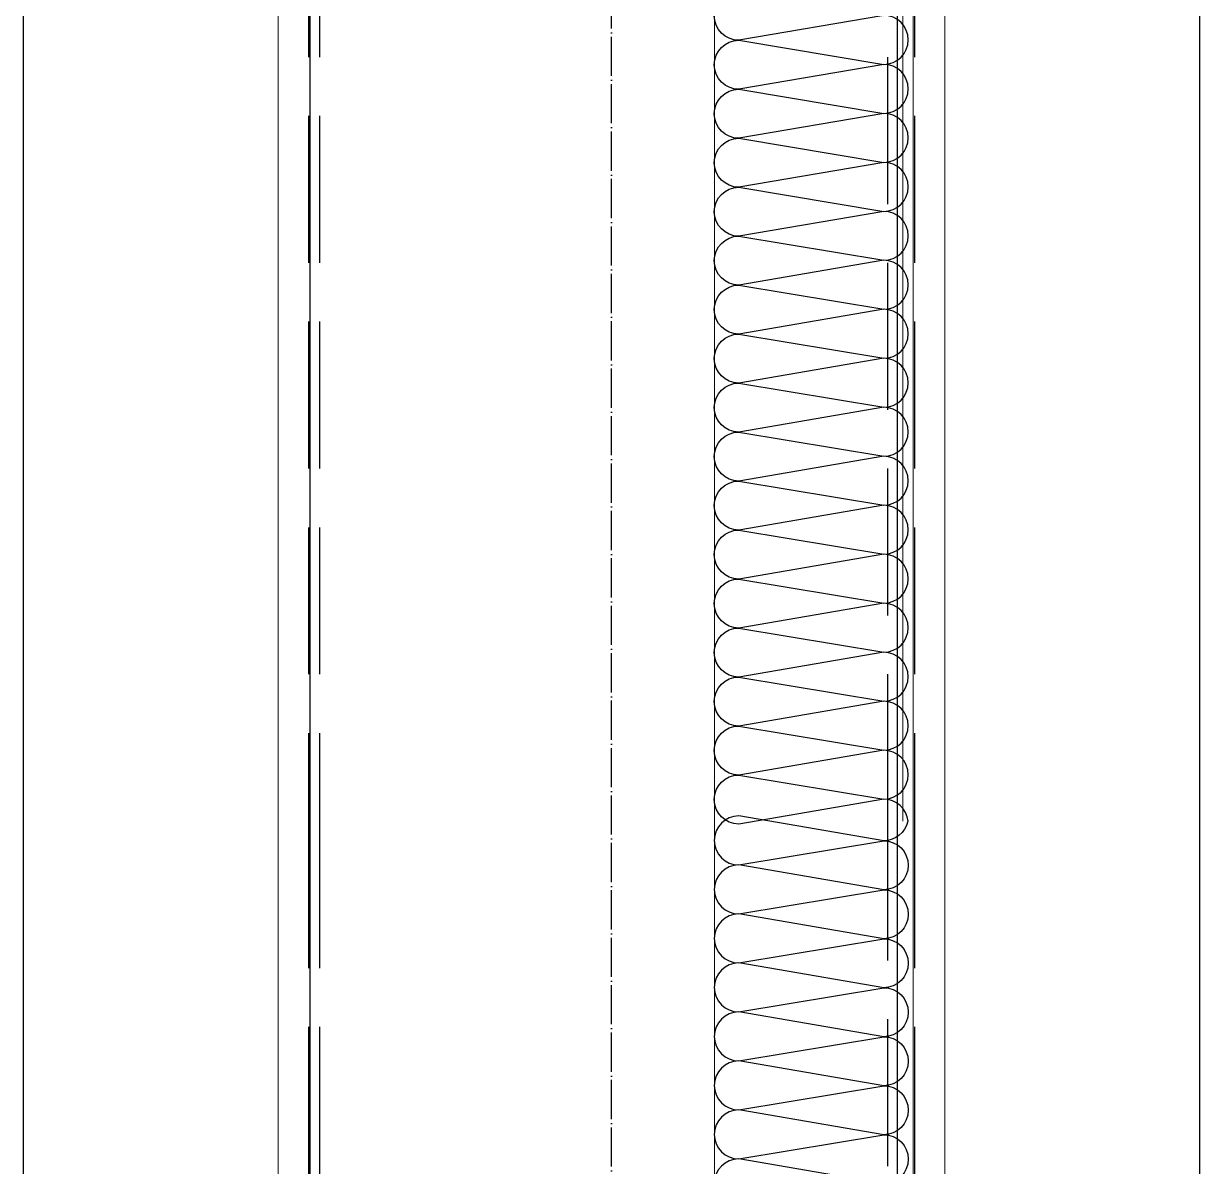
# Model space of a CAD drawing. Extents: x -1899985 to 1774885, y 556286 to 2175695.
# Drawn here: x -1703410 to -1702810, y 570709 to 571293 of the extents above; entities that cross this region are included whole.
import ezdxf

# ---------------------------------------------------------------- set-up
doc = ezdxf.new("R2010")
doc.units = 0
doc.header["$LTSCALE"] = 10
doc.header["$MEASUREMENT"] = 0
doc.linetypes.add('20剖面图$0$DOTE', pattern=[2.4200000000000004, 2, -0.2, 0.02, -0.2])
doc.linetypes.add('20剖面图$0$ZN-DASH', pattern=[0.35, 0.25, -0.1])
for name, color, linetype in [('20剖面图$0$!ZN5-钢材投影-40', 40, 'Continuous'), ('20剖面图$0$!ZN6-虚线-8', 8, '20剖面图$0$ZN-DASH'), ('20剖面图$0$A-AXIS-DOTE', 14, '20剖面图$0$DOTE'), ('20剖面图$0$A-LIN-V', 9, 'Continuous'), ('20剖面图$0$COLUMN', 9, 'Continuous'), ('20剖面图$0$Fill', 8, 'Continuous'), ('A-LIN-V', 9, 'Continuous')]:
    doc.layers.add(name, color=color, linetype=linetype)
doc.layers.add('20剖面图$0$0_INSULATION', color=252, linetype='Continuous', lineweight=9, transparency=0.2)
doc.layers.add('20剖面图$0$彩钢板', color=6, linetype='Continuous', lineweight=15)

# ---------------------------------------------------------------- blocks, each defined once
blk = doc.blocks.new('20剖面图$0$G$C845E5159')
at = {"layer": '20剖面图$0$COLUMN'}
for points in [[(300.0000000009313, 699.9999999990687), (300.0000000006985, -11000.00000000093), (-299.9999999993015, -11000.00000000093), (-299.9999999995343, 699.9999999990687), (300.0000000009313, 699.9999999990687)], [(16800.0000000007, 699.9999999991851), (16800.0000000007, -11000.00000000093), (16200.0000000007, -11000.00000000093), (16200.0000000007, 699.9999999991851), (16800.0000000007, 699.9999999991851)]]:
    blk.add_lwpolyline(points, dxfattribs=at)
blk = doc.blocks.new('20剖面图$0$2342432')
at = {"layer": '20剖面图$0$0_INSULATION'}
for p, q in [((-1752476.222162217, 571392.5077114896), (-1752487.106872022, 571390.2451245631)), ((-1752483.533879833, 571394.0249372249), (-1752476.222162217, 571392.5077114896)), ((-1752512.567488662, 571373.8285616783), (-1752476.217608388, 571366.2857411366)), ((-1752476.217608388, 571366.2857411366), (-1752539.343846043, 571353.1637927708)), ((-1752539.343846043, 571353.1637927708), (-1752476.21305456, 571340.0637707837)), ((-1752476.21305456, 571340.0637707837), (-1752539.339292215, 571326.9418224179)), ((-1752557.82251229, 570885.4520361924), (-1752557.82251229, 571304.499488759)), ((-1752557.82251229, 571298.9105479163), (-1752557.82251229, 570885.4520361924)), ((-1752557.82251229, 570473.2973347078), (-1752557.82251229, 570885.4520361924)), ((-1752539.393938156, 570441.6054666529), (-1752476.263146673, 570428.5054446658)), ((-1752476.263146673, 570428.5054446658), (-1752533.280449516, 570416.653350645)), ((-1752529.075160942, 570413.2432324134), (-1752476.258592844, 570402.2834743129)), ((-1752476.258592844, 570402.2834743129), (-1752499.786543443, 570397.392757483))]:
    blk.add_line(p, q, dxfattribs=at)
for centre, radius, start, end in [((-1752539.406364597, 571444.6588107727), 75.75861058733942, 292.1666433691794, 346.2521164814142), ((-1752485.854372671, 571306.9565950143), 72.01007215283161, 110.2875112846233, 181.9554091079993), ((-1752485.854372671, 570470.8402284525), 72.0100721528292, 178.0445908920007, 249.7124887153767), ((-1752540.959601969, 570332.4043017481), 77.0328910046967, 9.827985264069547, 66.96933935180967)]:
    blk.add_arc(centre, radius, start, end, dxfattribs=at)
at = {"layer": '20剖面图$0$0_INSULATION', "extrusion": (0, 0, -1)}
for centre, major_axis, ratio, start_param, end_param in [((-1752475.473387921, 571405.8577878777), (-8.381229425083259, -10.65084468578086), 0.9607585218752868, 4.082779993727787, 5.653576320523127), ((-1752476.219885302, 571379.396726313), (-0.002276914641104071, 13.11098517646307), 0.98825321593543, 3.22430970811638e-11, 1.570796326826422), ((-1752476.219885302, 571379.396726313), (-0.002276913998807523, 13.11098517644863), 0.9882532159365272, 1.570796326776899, 3.141592653572465), ((-1752476.215331474, 571353.1747559601), (-0.002276914641104071, 13.11098517646307), 0.98825321593543, 3.22430970811638e-11, 1.570796326826422), ((-1752539.341569129, 571340.0528075944), (-0.002276913227591154, 13.11098517646332), 0.9882532159332102, 6.139661749825465, 6.283185307102736), ((-1752539.346122958, 571366.2747779473), (-0.002276913227591154, 13.11098517646332), 0.9882532159332102, 3.141592653512943, 3.269368162938339), ((-1752476.215331474, 571353.1747559601), (-0.002276913998807523, 13.11098517644863), 0.9882532159365272, 1.570796326776899, 3.141592653572465), ((-1752476.210777646, 571326.9527856073), (-0.002276914641104071, 13.11098517646307), 0.98825321593543, 3.22430970811638e-11, 1.570796326826422), ((-1752539.341569129, 571340.0528075944), (-0.002276913227591154, 13.11098517646332), 0.9882532159332102, 3.141592653512943, 4.40714468953711), ((-1752476.265423587, 570441.6164298422), (-0.002276913998807523, 13.11098517644863), 0.9882532159365272, 1.570796326776899, 3.141592653572465), ((-1752476.260869759, 570415.3944594894), (-0.002276914641104071, 13.11098517646307), 0.98825321593543, 3.22430970811638e-11, 1.570796326826422), ((-1752476.260869759, 570415.3944594894), (-0.002276913998807523, 13.11098517644863), 0.9882532159365272, 1.570796326776899, 3.141592653572465), ((-1752475.25631593, 570389.1724891365), (-0.002276913998807523, 13.11098517644863), 0.9882532159365272, 1.570796326776899, 3.141592653572465), ((-1752475.251762102, 570362.9505187835), (-0.002276914641104071, 13.11098517646307), 0.98825321593543, 3.22430970811638e-11, 1.570796326826422), ((-1752475.251762102, 570362.9505187835), (-0.002276913998807523, 13.11098517644863), 0.9882532159365272, 1.570796326776899, 2.416555155843697)]:
    blk.add_ellipse(centre, major_axis=major_axis, ratio=ratio, start_param=start_param, end_param=end_param, dxfattribs=at)
at = {"layer": '20剖面图$0$0_INSULATION', "extrusion": (0, 0, -0.9999999999999998)}
blk.add_ellipse((-1752475.505270505, 570388.9335664853), major_axis=(-8.385376775016718, 10.64778926701664), ratio=0.9607471217953485, start_param=0.6296547296342334, end_param=2.200451056428872, dxfattribs=at)
at = {"layer": '20剖面图$0$Fill'}
for points in [[(-1752459.074004782, 570885.4520361924, 0.385562676401207), (-1752471.513043955, 570896.7190299229), (-1752545.492588243, 570884.0489539708, -1), (-1752545.492588243, 570909.0489539708), (-1752471.513043955, 570896.7190299229, 1), (-1752471.513043955, 570921.7190299229), (-1752545.492588243, 570909.0489539708, -1), (-1752545.492588243, 570934.0489539708), (-1752471.513043955, 570921.7190299229, 1), (-1752471.513043955, 570946.7190299229), (-1752545.492588243, 570934.0489539708, -1), (-1752545.492588243, 570959.0489539708), (-1752471.513043955, 570946.7190299229, 1), (-1752471.513043955, 570971.7190299229), (-1752545.492588243, 570959.0489539708, -1), (-1752545.492588243, 570984.0489539708), (-1752471.513043955, 570971.7190299229, 1), (-1752471.513043955, 570996.7190299229), (-1752545.492588243, 570984.0489539708, -1), (-1752545.492588243, 571009.0489539708), (-1752471.513043955, 570996.7190299229, 1), (-1752471.513043955, 571021.7190299229), (-1752545.492588243, 571009.0489539708, -1), (-1752545.492588243, 571034.0489539708), (-1752471.513043955, 571021.7190299229, 1), (-1752471.513043955, 571046.7190299229), (-1752545.492588243, 571034.0489539708, -1), (-1752545.492588243, 571059.0489539708), (-1752471.513043955, 571046.7190299229, 1), (-1752471.513043955, 571071.7190299229), (-1752545.492588243, 571059.0489539708, -1), (-1752545.492588243, 571084.0489539708), (-1752471.513043955, 571071.7190299229, 1), (-1752471.513043955, 571096.7190299229), (-1752545.492588243, 571084.0489539708, -1), (-1752545.492588243, 571109.0489539708), (-1752471.513043955, 571096.7190299229, 1), (-1752471.513043955, 571121.7190299229), (-1752545.492588243, 571109.0489539708, -1), (-1752545.492588243, 571134.0489539708), (-1752471.513043955, 571121.7190299229, 1), (-1752471.513043955, 571146.7190299229), (-1752545.492588243, 571134.0489539708, -1), (-1752545.492588243, 571159.0489539708), (-1752471.513043955, 571146.7190299229, 1), (-1752471.513043955, 571171.7190299229), (-1752545.492588243, 571159.0489539708, -1), (-1752545.492588243, 571184.0489539708), (-1752471.513043955, 571171.7190299229, 1), (-1752471.513043955, 571196.7190299229), (-1752545.492588243, 571184.0489539708, -1), (-1752545.492588243, 571209.0489539708), (-1752471.513043955, 571196.7190299229, 1), (-1752471.513043955, 571221.7190299229), (-1752545.492588243, 571209.0489539708, -1), (-1752545.492588243, 571234.0489539708), (-1752471.513043955, 571221.7190299229, 1), (-1752471.513043955, 571246.7190299229), (-1752545.492588243, 571234.0489539708, -1), (-1752545.492588243, 571259.0489539708), (-1752471.513043955, 571246.7190299229, 1), (-1752471.513043955, 571271.7190299229), (-1752545.492588243, 571259.0489539708, -1), (-1752545.492588243, 571284.0489539708), (-1752471.513043955, 571271.7190299229, 1), (-1752471.513043955, 571296.7190299229), (-1752545.492588243, 571284.0489539708, -1), (-1752545.492588243, 571309.0489539708), (-1752471.513043955, 571296.7190299229, 1), (-1752471.513043955, 571321.7190299229), (-1752545.492588243, 571309.0489539708)], [(-1752459.273168057, 570885.4520361924, -0.3555469555555305), (-1752471.513043955, 570875.4888527013), (-1752545.492588243, 570888.1589286533, 1), (-1752545.492588243, 570863.1589286533), (-1752471.513043955, 570875.4888527013, -1), (-1752471.513043955, 570850.4888527013), (-1752545.492588243, 570863.1589286533, 1), (-1752545.492588243, 570838.1589286533), (-1752471.513043955, 570850.4888527013, -1), (-1752471.513043955, 570825.4888527013), (-1752545.492588243, 570838.1589286533, 1), (-1752545.492588243, 570813.1589286533), (-1752471.513043955, 570825.4888527013, -1), (-1752471.513043955, 570800.4888527013), (-1752545.492588243, 570813.1589286533, 1), (-1752545.492588243, 570788.1589286533), (-1752471.513043955, 570800.4888527013, -1), (-1752471.513043955, 570775.4888527013), (-1752545.492588243, 570788.1589286533, 1), (-1752545.492588243, 570763.1589286533), (-1752471.513043955, 570775.4888527013, -1), (-1752471.513043955, 570750.4888527013), (-1752545.492588243, 570763.1589286533, 1), (-1752545.492588243, 570738.1589286533), (-1752471.513043955, 570750.4888527013, -1), (-1752471.513043955, 570725.4888527013), (-1752545.492588243, 570738.1589286533, 1), (-1752545.492588243, 570713.1589286533), (-1752471.513043955, 570725.4888527013, -1), (-1752471.513043955, 570700.4888527013), (-1752545.492588243, 570713.1589286533, 1), (-1752545.492588243, 570688.1589286533), (-1752471.513043955, 570700.4888527013, -1), (-1752471.513043955, 570675.4888527013), (-1752545.492588243, 570688.1589286533, 1), (-1752545.492588243, 570663.1589286533), (-1752471.513043955, 570675.4888527013, -1), (-1752471.513043955, 570650.4888527013), (-1752545.492588243, 570663.1589286533, 1), (-1752545.492588243, 570638.1589286533), (-1752471.513043955, 570650.4888527013, -1), (-1752471.513043955, 570625.4888527013), (-1752545.492588243, 570638.1589286533, 1), (-1752545.492588243, 570613.1589286533), (-1752471.513043955, 570625.4888527013, -1), (-1752471.513043955, 570600.4888527013), (-1752545.492588243, 570613.1589286533, 1), (-1752545.492588243, 570588.1589286533), (-1752471.513043955, 570600.4888527013, -1), (-1752471.513043955, 570575.4888527013), (-1752545.492588243, 570588.1589286533, 1), (-1752545.492588243, 570563.1589286533), (-1752471.513043955, 570575.4888527013, -1), (-1752471.513043955, 570550.4888527013), (-1752545.492588243, 570563.1589286533, 1), (-1752545.492588243, 570538.1589286533), (-1752471.513043955, 570550.4888527013, -1), (-1752471.513043955, 570525.4888527013), (-1752545.492588243, 570538.1589286533, 1), (-1752545.492588243, 570513.1589286533), (-1752471.513043955, 570525.4888527013, -1), (-1752471.513043955, 570500.4888527013), (-1752545.492588243, 570513.1589286533, 1), (-1752545.492588243, 570488.1589286533), (-1752471.513043955, 570500.4888527013, -1), (-1752471.513043955, 570475.4888527013), (-1752545.492588243, 570488.1589286533, 1), (-1752545.492588243, 570463.1589286533), (-1752471.513043955, 570475.4888527013, -1), (-1752471.513043955, 570450.4888527013), (-1752545.492588243, 570463.1589286533)]]:
    blk.add_lwpolyline(points, format="xyb", dxfattribs=at)
blk = doc.blocks.new('20剖面图$0$53456465')
at = {"layer": '20剖面图$0$!ZN5-钢材投影-40'}
for p, q in [((-1752714.399681794, 572304.6699724447), (-1752714.399681794, 571104.6699724447)), ((-1752414.399681794, 571104.6699724447), (-1752414.399681794, 572304.6699724447)), ((-1752714.399681794, 571104.6699724447), (-1752714.399681794, 570508.6699724447)), ((-1752414.399681794, 570508.6699724447), (-1752414.399681794, 571104.6699724447))]:
    blk.add_line(p, q, dxfattribs=at)
at = {"layer": '20剖面图$0$!ZN6-虚线-8', "ltscale": 30}
for p, q in [((-1752714.999681794, 572304.6699724447), (-1752714.999681794, 571104.6699724447)), ((-1752709.399681794, 572304.6699724447), (-1752709.399681794, 571104.6699724447)), ((-1752419.399681794, 571104.6699724447), (-1752419.399681794, 572304.6699724447)), ((-1752405.799681794, 572304.6699724447), (-1752405.799681794, 571104.6699724447)), ((-1752714.999681794, 571104.6699724447), (-1752714.999681794, 570476.6699724447)), ((-1752709.399681794, 571104.6699724447), (-1752709.399681794, 570508.6699724447)), ((-1752419.399681794, 570508.6699724447), (-1752419.399681794, 571104.6699724447)), ((-1752405.799681794, 571104.6699724447), (-1752405.799681794, 570477.5883879956))]:
    blk.add_line(p, q, dxfattribs=at)
at = {"layer": '20剖面图$0$0_INSULATION'}
blk.add_line((-1752411.822512668, 572304.6699724447), (-1752411.822512668, 571104.6699724447), dxfattribs=at)
at = {"layer": '20剖面图$0$彩钢板'}
for p, q in [((-1752730.399681794, 572304.6699724447), (-1752730.399681794, 571104.6699724447)), ((-1752714.399681794, 572304.6699724447), (-1752714.399681794, 571104.6699724447)), ((-1752406.399681794, 572304.6699724447), (-1752406.399681794, 571104.6699724447)), ((-1752390.399681794, 572304.6699724447), (-1752390.399681794, 571104.6699724447)), ((-1752730.399681794, 571104.6699724447), (-1752730.399681794, 570476.6699724447)), ((-1752714.399681794, 571104.6699724447), (-1752714.399681794, 570476.6699724447)), ((-1752406.399681794, 571104.6699724447), (-1752406.399681794, 570477.5883879956)), ((-1752390.399681794, 571104.6699724447), (-1752390.399681794, 570477.5883879956))]:
    blk.add_line(p, q, dxfattribs=at)
at = {"layer": '20剖面图$0$A-LIN-V'}
blk.add_blockref('20剖面图$0$2342432', (49.99999962258153, 219.2179362522438), dxfattribs=at)
blk = doc.blocks.new('20剖面图')
at = {"layer": '20剖面图$0$A-AXIS-DOTE'}
blk.add_line((-1703110.399681416, 562650.6334108412), (-1703110.399681416, 586495.7798974607), dxfattribs=at)
at = {"layer": '20剖面图$0$A-LIN-V'}
for p in [(-1719610.399681417, 579257.4520265255), (-1703110.399681417, 579257.4520265255)]:
    blk.add_blockref('20剖面图$0$G$C845E5159', p, dxfattribs=at)
blk.add_blockref('20剖面图$0$53456465', (49450.00000037742, -219.2179362522438), dxfattribs=at)

msp = doc.modelspace()

# ---------------------------------------------------------------- block references
at = {"layer": 'A-LIN-V'}
msp.add_blockref('20剖面图', (0, 0), dxfattribs=at)

doc.saveas('drawing.dxf')
